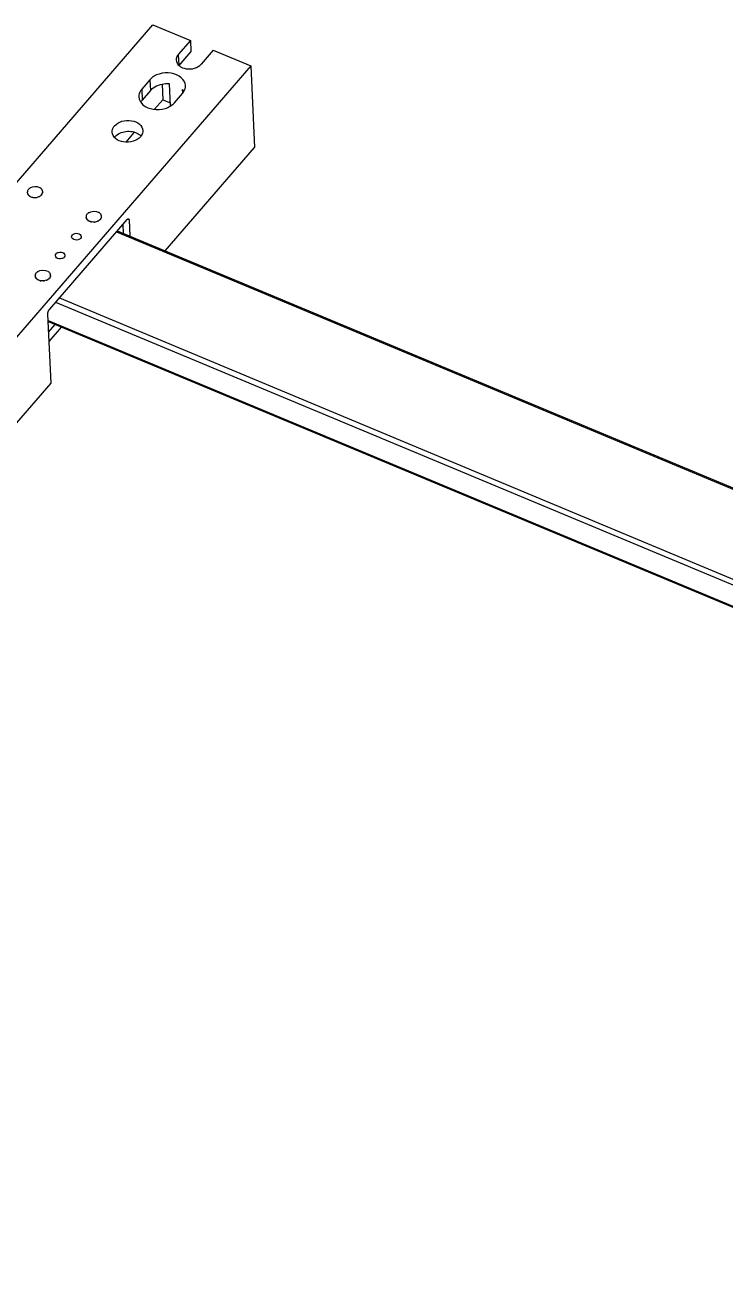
# Model space of a CAD drawing. Header units: millimetres. Extents: x 710 to 26878, y 589 to 5187.
# Drawn here: x 12595.1 to 12686.1, y 1221.9 to 1383.2 of the extents above; entities that cross this region are included whole.
import ezdxf

# ---------------------------------------------------------------- set-up
doc = ezdxf.new("R2010")
doc.units = ezdxf.units.MM
doc.layers.add('02___PRT_ALL_AXES', color=7, linetype='Continuous')

msp = doc.modelspace()

# ---------------------------------------------------------------- linework, layer by layer
at = {"color": 7, "linetype": 'Continuous'}
for p, q in [((12433.8866, 1177.4059), (12611.7682, 1383.209)), ((12611.7682, 1383.209), (12616.6439, 1381.1735)), ((12616.6439, 1381.1735), (12615.0569, 1379.3373)), ((12616.6439, 1381.1735), (12616.7107, 1379.7592)), ((12616.7107, 1379.7592), (12615.1237, 1377.923)), ((12619.6118, 1379.9345), (12618.0247, 1378.0983)), ((12619.6118, 1379.9345), (12624.4875, 1377.899)), ((12624.4875, 1377.899), (12446.6059, 1172.096)), ((12615.0569, 1379.3373), (12615.1218, 1377.9627)), ((12624.4875, 1377.899), (12624.9884, 1367.2916)), ((12611.3791, 1376.0835), (12610.321, 1374.8594)), ((12610.321, 1374.8594), (12610.3878, 1373.4451)), ((12611.4459, 1374.6692), (12610.3878, 1373.4451)), ((12611.3791, 1376.0835), (12611.4459, 1374.6692)), ((12612.965, 1375.4674), (12613.0586, 1373.4851)), ((12614.0646, 1372.6875), (12613.9299, 1375.5406)), ((12615.6479, 1374.3652), (12615.6258, 1374.8326)), ((12611.9932, 1372.2525), (12613.0586, 1373.4851)), ((12613.0586, 1373.4851), (12614.0465, 1373.0727)), ((12614.5608, 1373.0894), (12615.6188, 1374.3135)), ((12608.3028, 1367.9828), (12609.3994, 1369.2515)), ((12613.3787, 1353.8596), (12624.9884, 1367.2916)), ((12595.4348, 1361.4275), (12595.4594, 1361.4338)), ((12595.4601, 1361.4243), (12595.4348, 1361.4275)), ((12595.4381, 1361.3961), (12595.4624, 1361.4031)), ((12595.4637, 1361.3937), (12595.4381, 1361.3961)), ((12595.4434, 1361.3649), (12595.4672, 1361.3726)), ((12595.4691, 1361.3632), (12595.4434, 1361.3649)), ((12595.4506, 1361.3338), (12595.474, 1361.3423)), ((12595.4764, 1361.333), (12595.4506, 1361.3338)), ((12595.4598, 1361.3031), (12595.4826, 1361.3123)), ((12595.4856, 1361.3031), (12595.4598, 1361.3031)), ((12595.4708, 1361.2728), (12595.4931, 1361.2826)), ((12595.4967, 1361.2735), (12595.4708, 1361.2728)), ((12595.4837, 1361.2428), (12595.5054, 1361.2533)), ((12595.5096, 1361.2444), (12595.4837, 1361.2428)), ((12595.4985, 1361.2133), (12595.5195, 1361.2245)), ((12595.5242, 1361.2157), (12595.4985, 1361.2133)), ((12595.5151, 1361.1844), (12595.5354, 1361.1961)), ((12595.5407, 1361.1875), (12595.5151, 1361.1844)), ((12595.5334, 1361.156), (12595.5531, 1361.1684)), ((12595.5589, 1361.16), (12595.5334, 1361.156)), ((12595.6793, 1361.0009), (12595.6939, 1361.0164)), ((12595.7026, 1361.0094), (12595.6793, 1361.0009)), ((12595.709, 1360.9781), (12595.7227, 1360.9939)), ((12595.7319, 1360.9872), (12595.709, 1360.9781)), ((12595.7403, 1360.9562), (12595.753, 1360.9724)), ((12595.7626, 1360.966), (12595.7403, 1360.9562)), ((12596.1165, 1360.7991), (12596.1185, 1360.8174)), ((12596.1311, 1360.8146), (12596.1165, 1360.7991)), ((12596.1589, 1360.7903), (12596.1598, 1360.8086)), ((12596.5567, 1360.7716), (12596.5476, 1360.7885)), ((12596.5609, 1360.7897), (12596.5567, 1360.7716)), ((12596.6011, 1360.7763), (12596.5909, 1360.7929)), ((12596.6042, 1360.7946), (12596.6011, 1360.7763)), ((12596.9783, 1360.8786), (12596.9599, 1360.891)), ((12596.9714, 1360.8961), (12596.9783, 1360.8786)), ((12597.0163, 1360.8962), (12596.9971, 1360.908)), ((12597.0083, 1360.9134), (12597.0163, 1360.8962)), ((12597.2856, 1361.1138), (12597.3024, 1361.1003)), ((12597.3269, 1361.1273), (12597.3021, 1361.1321)), ((12597.3092, 1361.1403), (12597.3269, 1361.1273)), ((12597.4746, 1361.4264), (12597.449, 1361.4233)), ((12597.4506, 1361.4327), (12597.4746, 1361.4264)), ((12597.4791, 1361.458), (12597.4536, 1361.454)), ((12597.4547, 1361.4635), (12597.4791, 1361.458)), ((12597.4816, 1361.4896), (12597.4564, 1361.4849)), ((12597.4568, 1361.4944), (12597.4816, 1361.4896)), ((12597.4571, 1361.5252), (12597.4821, 1361.5212)), ((12597.4821, 1361.5212), (12597.4572, 1361.5157)), ((12598.363, 1346.2941), (12608.4143, 1357.9231)), ((12603.0664, 1358.2416), (12603.091, 1358.2478)), ((12603.0917, 1358.2384), (12603.0664, 1358.2416)), ((12603.0697, 1358.2102), (12603.094, 1358.2172)), ((12603.0952, 1358.2077), (12603.0697, 1358.2102)), ((12603.075, 1358.1789), (12603.0988, 1358.1866)), ((12603.1007, 1358.1773), (12603.075, 1358.1789)), ((12603.0822, 1358.1479), (12603.1056, 1358.1563)), ((12603.108, 1358.1471), (12603.0822, 1358.1479)), ((12603.0913, 1358.1172), (12603.1142, 1358.1263)), ((12603.1172, 1358.1171), (12603.0913, 1358.1172)), ((12603.1024, 1358.0868), (12603.1247, 1358.0966)), ((12603.1283, 1358.0876), (12603.1024, 1358.0868)), ((12603.1153, 1358.0568), (12603.137, 1358.0673)), ((12603.1411, 1358.0584), (12603.1153, 1358.0568)), ((12603.1301, 1358.0274), (12603.1511, 1358.0385)), ((12603.1558, 1358.0297), (12603.1301, 1358.0274)), ((12603.1466, 1357.9984), (12603.167, 1358.0102)), ((12603.1723, 1358.0016), (12603.1466, 1357.9984)), ((12603.165, 1357.9701), (12603.1847, 1357.9824)), ((12603.1905, 1357.974), (12603.165, 1357.9701)), ((12603.3108, 1357.815), (12603.3255, 1357.8304)), ((12603.3342, 1357.8234), (12603.3108, 1357.815)), ((12603.3406, 1357.7921), (12603.3543, 1357.808)), ((12603.3635, 1357.8013), (12603.3406, 1357.7921)), ((12603.3718, 1357.7702), (12603.3846, 1357.7865)), ((12603.3941, 1357.7801), (12603.3718, 1357.7702)), ((12603.7481, 1357.6132), (12603.7501, 1357.6315)), ((12603.7627, 1357.6286), (12603.7481, 1357.6132)), ((12603.7905, 1357.6043), (12603.7914, 1357.6226)), ((12604.1883, 1357.5856), (12604.1792, 1357.6025)), ((12604.1925, 1357.6038), (12604.1883, 1357.5856)), ((12604.2327, 1357.5904), (12604.2225, 1357.607)), ((12604.2358, 1357.6086), (12604.2327, 1357.5904)), ((12604.6099, 1357.6927), (12604.5914, 1357.7051)), ((12604.603, 1357.7101), (12604.6099, 1357.6927)), ((12604.6479, 1357.7102), (12604.6287, 1357.722)), ((12604.6399, 1357.7274), (12604.6479, 1357.7102)), ((12604.9172, 1357.9278), (12604.934, 1357.9143)), ((12604.9585, 1357.9414), (12604.9337, 1357.9461)), ((12604.9408, 1357.9543), (12604.9585, 1357.9414)), ((12605.1062, 1358.2405), (12605.0806, 1358.2373)), ((12605.0822, 1358.2468), (12605.1062, 1358.2405)), ((12605.1107, 1358.272), (12605.0852, 1358.2681)), ((12605.0863, 1358.2776), (12605.1107, 1358.272)), ((12605.1132, 1358.3036), (12605.088, 1358.2989)), ((12605.0884, 1358.3084), (12605.1132, 1358.3036)), ((12605.0887, 1358.3392), (12605.1137, 1358.3353)), ((12605.1137, 1358.3353), (12605.0888, 1358.3298)), ((12607.9468, 1356.1273), (12607.8906, 1357.3173)), ((12608.6955, 1357.8756), (12608.4391, 1357.9826)), ((12608.6955, 1357.8756), (12608.7948, 1355.7733)), ((12607.1497, 1356.46), (12833.9492, 1261.7782)), ((12596.4537, 1350.5909), (12596.4783, 1350.5972)), ((12596.479, 1350.5877), (12596.4537, 1350.5909)), ((12596.457, 1350.5595), (12596.4813, 1350.5665)), ((12596.4825, 1350.5571), (12596.457, 1350.5595)), ((12596.4623, 1350.5282), (12596.4861, 1350.536)), ((12596.488, 1350.5266), (12596.4623, 1350.5282)), ((12596.4695, 1350.4972), (12596.4929, 1350.5057)), ((12596.4953, 1350.4964), (12596.4695, 1350.4972)), ((12596.4786, 1350.4665), (12596.5015, 1350.4756)), ((12596.5045, 1350.4665), (12596.4786, 1350.4665)), ((12596.4897, 1350.4361), (12596.512, 1350.446)), ((12596.5156, 1350.4369), (12596.4897, 1350.4361)), ((12596.5026, 1350.4062), (12596.5243, 1350.4167)), ((12596.5284, 1350.4078), (12596.5026, 1350.4062)), ((12596.5174, 1350.3767), (12596.5384, 1350.3878)), ((12596.5431, 1350.3791), (12596.5174, 1350.3767)), ((12596.5339, 1350.3477), (12596.5543, 1350.3595)), ((12596.5596, 1350.3509), (12596.5339, 1350.3477)), ((12598.4935, 1350.5898), (12598.4679, 1350.5866)), ((12598.4695, 1350.5961), (12598.4935, 1350.5898)), ((12598.498, 1350.6214), (12598.4725, 1350.6174)), ((12598.4736, 1350.6269), (12598.498, 1350.6214)), ((12598.5005, 1350.653), (12598.4753, 1350.6482)), ((12598.4757, 1350.6577), (12598.5005, 1350.653)), ((12598.476, 1350.6886), (12598.501, 1350.6846)), ((12598.501, 1350.6846), (12598.4761, 1350.6791)), ((12596.5523, 1350.3194), (12596.572, 1350.3317)), ((12596.5778, 1350.3233), (12596.5523, 1350.3194)), ((12596.6981, 1350.1643), (12596.7128, 1350.1798)), ((12596.7215, 1350.1728), (12596.6981, 1350.1643)), ((12596.7279, 1350.1415), (12596.7416, 1350.1573)), ((12596.7508, 1350.1506), (12596.7279, 1350.1415)), ((12596.7591, 1350.1196), (12596.7719, 1350.1358)), ((12596.7814, 1350.1294), (12596.7591, 1350.1196)), ((12597.1354, 1349.9625), (12597.1374, 1349.9808)), ((12597.15, 1349.978), (12597.1354, 1349.9625)), ((12597.1778, 1349.9536), (12597.1787, 1349.972)), ((12597.5756, 1349.9349), (12597.5665, 1349.9519)), ((12597.5798, 1349.9531), (12597.5756, 1349.9349)), ((12597.62, 1349.9397), (12597.6098, 1349.9563)), ((12597.6231, 1349.958), (12597.62, 1349.9397)), ((12597.9972, 1350.042), (12597.9787, 1350.0544)), ((12597.9903, 1350.0595), (12597.9972, 1350.042)), ((12598.0352, 1350.0595), (12598.016, 1350.0713)), ((12598.0272, 1350.0768), (12598.0352, 1350.0595)), ((12598.3045, 1350.2772), (12598.3213, 1350.2637)), ((12598.3458, 1350.2907), (12598.321, 1350.2954)), ((12598.3281, 1350.3036), (12598.3458, 1350.2907)), ((12599.1348, 1347.1871), (12825.9343, 1252.5053)), ((12598.5376, 1336.6889), (12598.1152, 1345.6345)), ((12598.1535, 1344.8239), (12824.1731, 1250.4676)), ((12598.1595, 1344.696), (12824.0935, 1250.3755)), ((12598.2251, 1343.3065), (12599.0903, 1344.3075)), ((12598.2836, 1342.0689), (12599.9192, 1343.9614)), ((12476.4958, 1195.4907), (12598.5376, 1336.6889))]:
    msp.add_line(p, q, dxfattribs=at)
for centre, radius, start, end in [((12595.9572, 1361.4665), 0.4989, 182.70362, 183.760881), ((12595.9585, 1361.4666), 0.5002, 184.849196, 187.296388), ((12595.9626, 1361.4672), 0.5044, 188.380926, 190.814669), ((12595.9695, 1361.4686), 0.5114, 191.891196, 194.302671), ((12595.979, 1361.4711), 0.5212, 195.367379, 197.748415), ((12595.991, 1361.4751), 0.5339, 198.797839, 201.141111), ((12596.0054, 1361.4808), 0.5493, 202.172201, 204.471382), ((12596.0194, 1361.4873), 0.5647, 205.478606, 206.836117), ((12596.0254, 1361.4904), 0.5715, 206.83527, 207.727763), ((12596.0402, 1361.4984), 0.5883, 208.718596, 210.914987), ((12596.0602, 1361.5106), 0.6118, 211.877603, 214.017516), ((12596.0816, 1361.5253), 0.6377, 214.954464, 217.035923), ((12596.1991, 1361.6369), 0.8002, 229.058971, 230.848159), ((12596.2227, 1361.6663), 0.8379, 231.629795, 233.36487), ((12596.2458, 1361.6977), 0.8768, 234.122975, 235.806327), ((12596.2679, 1361.7308), 0.9167, 236.542024, 238.176266), ((12596.289, 1361.7653), 0.9571, 238.890759, 240.478659), ((12596.3089, 1361.8008), 0.9978, 241.173206, 242.717627), ((12596.3846, 1361.9809), 1.1934, 251.737729, 253.108402), ((12596.3946, 1362.0145), 1.2285, 253.710385, 255.054843), ((12596.403, 1362.0463), 1.2614, 255.645804, 256.966769), ((12596.4097, 1362.076), 1.2918, 257.547902, 258.848035), ((12596.4149, 1362.1032), 1.3195, 259.420508, 260.702407), ((12596.4244, 1362.1971), 1.414, 273.773578, 274.997674), ((12596.4248, 1362.1929), 1.4098, 275.541558, 276.026988), ((12596.4251, 1362.1902), 1.4071, 276.026894, 276.76898), ((12596.4262, 1362.1815), 1.3983, 277.314312, 278.54755), ((12596.4283, 1362.168), 1.3846, 279.09621, 280.337567), ((12596.47, 1362.0211), 1.2317, 290.168765, 291.510869), ((12596.483, 1361.9887), 1.1968, 292.111749, 293.479806), ((12596.4968, 1361.9574), 1.1626, 294.093718, 295.220094), ((12596.5023, 1361.9456), 1.1495, 295.2217, 295.492133), ((12596.5145, 1361.9207), 1.1218, 296.115976, 297.544323), ((12596.5329, 1361.8859), 1.0825, 298.185343, 299.648132), ((12596.553, 1361.8511), 1.0423, 300.305082, 301.805227), ((12596.5746, 1361.8167), 1.0017, 302.479407, 304.019838), ((12596.6468, 1361.7196), 0.8806, 309.372053, 311.050611), ((12596.6726, 1361.6904), 0.8416, 311.806532, 313.536572), ((12596.6989, 1361.6631), 0.8037, 314.315921, 316.099859), ((12596.7193, 1361.6436), 0.7755, 316.907988, 317.516961), ((12596.7284, 1361.6353), 0.7632, 317.515325, 318.746385), ((12596.7516, 1361.6153), 0.7325, 319.572726, 321.470426), ((12596.7775, 1361.595), 0.6997, 322.325536, 324.282221), ((12596.9225, 1361.5195), 0.5352, 343.94598, 346.285308), ((12596.9351, 1361.5166), 0.5223, 347.333109, 349.710848), ((12596.9426, 1361.5152), 0.5146, 350.776383, 351.229837), ((12596.9457, 1361.5148), 0.5116, 351.228476, 353.184059), ((12596.9523, 1361.514), 0.5049, 354.25872, 356.690713), ((12596.9584, 1361.5138), 0.4988, 1.309148, 2.703581), ((12596.9567, 1361.5138), 0.5005, 357.774659, 0.220964), ((12603.5888, 1358.2806), 0.4989, 182.70362, 183.760881), ((12603.5901, 1358.2807), 0.5002, 184.849196, 187.296388), ((12603.5942, 1358.2813), 0.5044, 188.380926, 190.814669), ((12603.6011, 1358.2827), 0.5114, 191.891196, 194.302671), ((12603.6106, 1358.2852), 0.5212, 195.367379, 197.748415), ((12603.6226, 1358.2892), 0.5339, 198.797839, 201.141111), ((12603.6369, 1358.2949), 0.5493, 202.172201, 204.471382), ((12603.651, 1358.3014), 0.5648, 205.478621, 206.842434), ((12603.657, 1358.3044), 0.5715, 206.841563, 207.727753), ((12603.6718, 1358.3124), 0.5883, 208.718596, 210.914987), ((12603.6918, 1358.3247), 0.6118, 211.877603, 214.017516), ((12603.7132, 1358.3394), 0.6377, 214.954464, 217.035923), ((12603.8307, 1358.451), 0.8002, 229.058971, 230.848159), ((12603.8543, 1358.4804), 0.8379, 231.629795, 233.36487), ((12603.8774, 1358.5118), 0.8768, 234.122975, 235.806327), ((12603.8995, 1358.5448), 0.9167, 236.542024, 238.176266), ((12603.9206, 1358.5793), 0.9571, 238.890759, 240.478659), ((12603.9405, 1358.6148), 0.9978, 241.173206, 242.717627), ((12604.0162, 1358.7949), 1.1934, 251.737729, 253.108402), ((12604.0262, 1358.8285), 1.2285, 253.710385, 255.054843), ((12604.0346, 1358.8604), 1.2614, 255.645804, 256.966769), ((12604.0413, 1358.89), 1.2918, 257.547902, 258.848035), ((12604.0465, 1358.9172), 1.3195, 259.420508, 260.702407), ((12604.056, 1359.0112), 1.414, 273.773578, 274.997674), ((12604.0564, 1359.0069), 1.4098, 275.541558, 276.029774), ((12604.0567, 1359.0043), 1.4071, 276.029682, 276.768982), ((12604.0578, 1358.9956), 1.3983, 277.314312, 278.54755), ((12604.0599, 1358.9821), 1.3846, 279.09621, 280.337567), ((12604.1016, 1358.8352), 1.2317, 290.168765, 291.510869), ((12604.1146, 1358.8028), 1.1968, 292.111749, 293.479806), ((12604.1284, 1358.7714), 1.1625, 294.093703, 295.225134), ((12604.1339, 1358.7596), 1.1495, 295.226758, 295.492137), ((12604.1461, 1358.7347), 1.1218, 296.115976, 297.544323), ((12604.1645, 1358.6999), 1.0825, 298.185343, 299.648132), ((12604.1846, 1358.6651), 1.0423, 300.305082, 301.805227), ((12604.2062, 1358.6307), 1.0017, 302.479407, 304.019838), ((12604.2784, 1358.5337), 0.8806, 309.372053, 311.050611), ((12604.3042, 1358.5044), 0.8416, 311.806532, 313.536572), ((12604.3305, 1358.4772), 0.8037, 314.315921, 316.099859), ((12604.3508, 1358.4577), 0.7755, 316.907988, 317.516961), ((12604.36, 1358.4493), 0.7632, 317.515325, 318.746385), ((12604.3832, 1358.4294), 0.7325, 319.572726, 321.470426), ((12604.4091, 1358.4091), 0.6997, 322.325536, 324.282221), ((12604.5541, 1358.3336), 0.5352, 343.94598, 346.285308), ((12604.5667, 1358.3306), 0.5223, 347.333109, 349.710848), ((12604.5743, 1358.3292), 0.5146, 350.776377, 351.247005), ((12604.5773, 1358.3288), 0.5116, 351.245677, 353.184089), ((12604.5839, 1358.3281), 0.5049, 354.25872, 356.690713), ((12604.59, 1358.3278), 0.4988, 1.309148, 2.703581), ((12604.5883, 1358.3278), 0.5005, 357.774659, 0.220964), ((12596.9761, 1350.6299), 0.4989, 182.70362, 183.760881), ((12596.9774, 1350.63), 0.5002, 184.849196, 187.296388), ((12596.9815, 1350.6306), 0.5044, 188.380926, 190.814669), ((12596.9884, 1350.632), 0.5114, 191.891196, 194.302671), ((12596.9979, 1350.6345), 0.5212, 195.367379, 197.748415), ((12597.0099, 1350.6385), 0.5339, 198.797839, 201.141111), ((12597.0242, 1350.6442), 0.5493, 202.172201, 204.471382), ((12597.0383, 1350.6507), 0.5648, 205.478621, 206.842434), ((12597.0443, 1350.6538), 0.5715, 206.841563, 207.727753), ((12597.0591, 1350.6618), 0.5883, 208.718596, 210.914987), ((12597.0791, 1350.674), 0.6118, 211.877603, 214.017516), ((12597.7964, 1350.7584), 0.6997, 322.325536, 324.282221), ((12597.9414, 1350.6829), 0.5352, 343.94598, 346.285308), ((12597.954, 1350.6799), 0.5223, 347.333109, 349.710848), ((12597.9616, 1350.6786), 0.5146, 350.776377, 351.247005), ((12597.9646, 1350.6781), 0.5116, 351.245677, 353.184089), ((12597.9712, 1350.6774), 0.5049, 354.25872, 356.690713), ((12597.9773, 1350.6772), 0.4988, 1.309148, 2.703581), ((12597.9756, 1350.6772), 0.5005, 357.774659, 0.220964), ((12597.1005, 1350.6887), 0.6377, 214.954464, 217.035923), ((12597.218, 1350.8003), 0.8002, 229.058971, 230.848159), ((12597.2416, 1350.8297), 0.8379, 231.629795, 233.36487), ((12597.2647, 1350.8611), 0.8768, 234.122975, 235.806327), ((12597.2868, 1350.8942), 0.9167, 236.542024, 238.176266), ((12597.3079, 1350.9286), 0.9571, 238.890759, 240.478659), ((12597.3278, 1350.9642), 0.9978, 241.173206, 242.717627), ((12597.4035, 1351.1442), 1.1934, 251.737729, 253.108402), ((12597.4135, 1351.1778), 1.2285, 253.710385, 255.054843), ((12597.4219, 1351.2097), 1.2614, 255.645804, 256.966769), ((12597.4286, 1351.2394), 1.2918, 257.547902, 258.848035), ((12597.4338, 1351.2665), 1.3195, 259.420508, 260.702407), ((12597.4433, 1351.3605), 1.414, 273.773578, 274.997674), ((12597.4437, 1351.3562), 1.4098, 275.541558, 276.029774), ((12597.444, 1351.3536), 1.4071, 276.029682, 276.768982), ((12597.4451, 1351.3449), 1.3983, 277.314312, 278.54755), ((12597.4472, 1351.3314), 1.3846, 279.09621, 280.337567), ((12597.4889, 1351.1845), 1.2317, 290.168765, 291.510869), ((12597.5019, 1351.1521), 1.1968, 292.111749, 293.479806), ((12597.5157, 1351.1207), 1.1625, 294.093703, 295.225134), ((12597.5212, 1351.1089), 1.1495, 295.226758, 295.492137), ((12597.5334, 1351.0841), 1.1218, 296.115976, 297.544323), ((12597.5518, 1351.0493), 1.0825, 298.185343, 299.648132), ((12597.5719, 1351.0145), 1.0423, 300.305082, 301.805227), ((12597.5935, 1350.9801), 1.0017, 302.479407, 304.019838), ((12597.6657, 1350.883), 0.8806, 309.372053, 311.050611), ((12597.6915, 1350.8538), 0.8416, 311.806532, 313.536572), ((12597.7178, 1350.8265), 0.8037, 314.315921, 316.099859), ((12597.7381, 1350.807), 0.7755, 316.907988, 317.516961), ((12597.7473, 1350.7987), 0.7632, 317.515325, 318.746385), ((12597.7705, 1350.7787), 0.7325, 319.572726, 321.470426)]:
    msp.add_arc(centre, radius, start, end, dxfattribs=at)
for points, knots in [([(12615.0569, 1379.3373), (12615.0126, 1379.2861), (12614.8617, 1379.0828), (12614.784, 1378.8208), (12614.7928, 1378.6353)], [0, 0, 0, 0, 0.26708691, 1, 1, 1, 1]), ([(12614.7928, 1378.6353), (12614.8056, 1378.3649), (12615.1599, 1377.7822), (12616.1124, 1377.4358), (12617.1621, 1377.4922), (12617.8093, 1377.8491), (12618.0247, 1378.0983)], [0, 0, 0, 0, 0.2082914, 0.46519369, 0.7465211, 1, 1, 1, 1]), ([(12615.9962, 1375.3164), (12615.978, 1375.7027), (12615.4714, 1376.5351), (12614.1109, 1377.03), (12612.6113, 1376.9494), (12611.6868, 1376.4395), (12611.3791, 1376.0835)], [0, 0, 0, 0, 0.20830594, 0.46519412, 0.74654448, 1, 1, 1, 1]), ([(12610.321, 1374.8594), (12610.2578, 1374.7862), (12610.042, 1374.4958), (12609.9312, 1374.1214), (12609.9437, 1373.8565)], [0, 0, 0, 0, 0.2673484, 1, 1, 1, 1]), ([(12613.9299, 1375.5406), (12613.6901, 1375.5599), (12612.8006, 1375.5423), (12611.8728, 1375.1632), (12611.4459, 1374.6692)], [0, 0, 0, 0, 0.26925521, 1, 1, 1, 1]), ([(12615.6188, 1374.3135), (12615.6821, 1374.3867), (12615.8979, 1374.6772), (12616.0086, 1375.0515), (12615.9962, 1375.3164)], [0, 0, 0, 0, 0.2673484, 1, 1, 1, 1]), ([(12609.9437, 1373.8565), (12609.9619, 1373.4702), (12610.4684, 1372.6379), (12611.8289, 1372.1429), (12613.3286, 1372.2235), (12614.2531, 1372.7334), (12614.5608, 1373.0894)], [0, 0, 0, 0, 0.20830594, 0.46519412, 0.74654448, 1, 1, 1, 1]), ([(12608.4143, 1357.9231), (12608.4321, 1357.9437), (12608.4848, 1357.9991), (12608.5745, 1358.0516), (12608.6236, 1358.031)], [0, 0, 0, 0, 0.33790844, 1, 1, 1, 1]), ([(12608.6236, 1358.031), (12608.6602, 1358.0158), (12608.6891, 1357.9508), (12608.6946, 1357.8944), (12608.6955, 1357.8756)], [0, 0, 0, 0, 0.67779389, 1, 1, 1, 1]), ([(12598.1152, 1345.6345), (12598.1127, 1345.6875), (12598.141, 1345.9244), (12598.2424, 1346.1546), (12598.363, 1346.2941)], [0, 0, 0, 0, 0.22338084, 1, 1, 1, 1])]:
    msp.add_open_spline(points, degree=3, knots=knots, dxfattribs=at)
for points in [[(12615.8079, 1374.6167), (12615.7535, 1374.6935), (12615.6922, 1374.7658), (12615.6258, 1374.8326)], [(12610.3878, 1373.4451), (12610.3084, 1373.3531), (12610.2376, 1373.2527), (12610.1795, 1373.1459)]]:
    msp.add_open_spline(points, degree=3, dxfattribs=at)
at = {"layer": '02___PRT_ALL_AXES', "color": 7, "linetype": 'Continuous'}
for p, q in [((12604.7938, 1358.8221), (12604.8834, 1358.752)), ((12607.0257, 1356.3166), (12833.8252, 1261.6348)), ((12598.1811, 1351.1715), (12598.2707, 1351.1013)), ((12599.6195, 1347.7478), (12826.419, 1253.066))]:
    msp.add_line(p, q, dxfattribs=at)
for centre, radius, start, end in [((12607.9302, 1367.7385), 1.4358, 139.147772, 142.942338), ((12596.0104, 1361.4548), 0.5534, 158.012063, 166.699688), ((12596.3189, 1361.1959), 0.9624, 125.129941, 127.527479), ((12596.6377, 1361.2331), 0.9358, 57.729329, 59.984855), ((12596.7434, 1361.3749), 0.7586, 45.062425, 47.923574), ((12596.7732, 1361.4045), 0.7166, 40.803839, 45.075628), ((12596.9141, 1361.5012), 0.545, 21.496734, 24.960553), ((12596.9262, 1361.506), 0.532, 17.9648, 21.496191), ((12596.9412, 1361.5107), 0.5163, 10.612977, 17.980912), ((12595.9563, 1361.4667), 0.498, 177.592556, 182.732211), ((12595.9585, 1361.4666), 0.5002, 171.15205, 177.587429), ((12595.9612, 1361.4671), 0.5029, 182.744166, 191.249521), ((12595.9729, 1361.4643), 0.5148, 166.761286, 171.143102), ((12595.9757, 1361.47), 0.5177, 191.252758, 198.452203), ((12595.9996, 1361.4782), 0.543, 198.471295, 206.91711), ((12596.4042, 1362.0515), 1.2667, 256.960488, 258.8102), ((12596.5093, 1361.9286), 1.1312, 294.196163, 296.197562), ((12596.9434, 1361.5159), 0.514, 347.061968, 351.14525), ((12596.9548, 1361.5133), 0.5025, 2.741881, 10.606479), ((12596.9574, 1361.5137), 0.4998, 351.149871, 358.835704), ((12596.9591, 1361.5136), 0.4981, 358.841957, 2.731976), ((12603.6312, 1358.2719), 0.5422, 161.353814, 166.750536), ((12603.6573, 1358.2633), 0.5697, 158.066642, 161.369995), ((12603.9505, 1358.01), 0.9624, 125.129941, 127.527479), ((12604.284, 1358.0709), 0.9079, 55.837649, 59.128234), ((12604.375, 1358.1889), 0.7586, 45.062425, 47.923574), ((12604.4048, 1358.2186), 0.7166, 40.803839, 45.075628), ((12604.5457, 1358.3153), 0.545, 21.496734, 24.960553), ((12604.5578, 1358.32), 0.532, 17.9648, 21.496191), ((12604.5727, 1358.3247), 0.5163, 10.612977, 17.980912), ((12604.5864, 1358.3273), 0.5025, 2.741881, 10.606479), ((12603.5879, 1358.2808), 0.498, 177.592556, 182.732211), ((12603.5901, 1358.2806), 0.5002, 171.15205, 177.587429), ((12603.5928, 1358.2811), 0.5029, 182.744166, 191.249521), ((12603.6045, 1358.2783), 0.5148, 166.761286, 171.143102), ((12603.6073, 1358.284), 0.5177, 191.252758, 198.452203), ((12603.6312, 1358.2922), 0.543, 198.471295, 206.91711), ((12604.0357, 1358.8656), 1.2667, 256.960488, 258.8102), ((12604.1409, 1358.7426), 1.1312, 294.196163, 296.197562), ((12604.575, 1358.3299), 0.514, 347.061968, 351.14525), ((12604.589, 1358.3277), 0.4998, 351.149871, 358.835704), ((12604.5907, 1358.3276), 0.4981, 358.841957, 2.731976), ((12596.9752, 1350.6301), 0.498, 177.592556, 182.732211), ((12596.9774, 1350.63), 0.5002, 171.15205, 177.587429), ((12596.9801, 1350.6304), 0.5029, 182.744166, 191.249521), ((12596.9918, 1350.6276), 0.5148, 166.761286, 171.143102), ((12596.9946, 1350.6334), 0.5177, 191.252758, 198.452203), ((12597.0185, 1350.6213), 0.5422, 161.353814, 166.750536), ((12597.0185, 1350.6415), 0.543, 198.471295, 206.91711), ((12597.0446, 1350.6126), 0.5697, 158.066642, 161.369995), ((12597.3378, 1350.3593), 0.9624, 125.129941, 127.527479), ((12597.6713, 1350.4202), 0.9079, 55.837649, 59.128234), ((12597.7623, 1350.5383), 0.7586, 45.062425, 47.923574), ((12597.7921, 1350.5679), 0.7166, 40.803839, 45.075628), ((12597.933, 1350.6646), 0.545, 21.496734, 24.960553), ((12597.9451, 1350.6693), 0.532, 17.9648, 21.496191), ((12597.96, 1350.674), 0.5163, 10.612977, 17.980912), ((12597.9623, 1350.6793), 0.514, 347.061968, 351.14525), ((12597.9737, 1350.6767), 0.5025, 2.741881, 10.606479), ((12597.9763, 1350.677), 0.4998, 351.149871, 358.835704), ((12597.978, 1350.677), 0.4981, 358.841957, 2.731976), ((12597.423, 1351.2149), 1.2667, 256.960488, 258.8102), ((12597.5282, 1351.092), 1.1312, 294.196163, 296.197562)]:
    msp.add_arc(centre, radius, start, end, dxfattribs=at)
for points, knots in [([(12606.4755, 1369.2897), (12606.4656, 1369.5016), (12606.5542, 1369.8011), (12606.7268, 1370.0334), (12606.7774, 1370.092)], [0, 0, 0, 0, 0.7326516, 1, 1, 1, 1]), ([(12606.7774, 1370.092), (12607.0235, 1370.3768), (12607.7632, 1370.7847), (12608.9629, 1370.8492), (12610.0513, 1370.4532), (12610.4565, 1369.7874), (12610.4711, 1369.4783)], [0, 0, 0, 0, 0.25345573, 0.53480611, 0.7916943, 1, 1, 1, 1]), ([(12610.1692, 1368.676), (12609.9231, 1368.3912), (12609.1834, 1367.9833), (12607.9837, 1367.9188), (12606.8953, 1368.3148), (12606.4901, 1368.9806), (12606.4755, 1369.2897)], [0, 0, 0, 0, 0.25345552, 0.53480588, 0.79169406, 1, 1, 1, 1]), ([(12606.8442, 1368.6777), (12607.1871, 1369.0744), (12608.273, 1369.5244), (12609.4087, 1369.3386), (12609.8765, 1369.0523)], [0, 0, 0, 0, 0.48874819, 1, 1, 1, 1]), ([(12610.4711, 1369.4783), (12610.4811, 1369.2664), (12610.3924, 1368.9669), (12610.2198, 1368.7346), (12610.1692, 1368.676)], [0, 0, 0, 0, 0.73264738, 1, 1, 1, 1]), ([(12602.371, 1355.4817), (12602.2941, 1355.3927), (12602.0629, 1355.2652), (12601.688, 1355.2451), (12601.3479, 1355.3689), (12601.2213, 1355.5769), (12601.2167, 1355.6735)], [0, 0, 0, 0, 0.25351061, 0.5348291, 0.79170859, 1, 1, 1, 1]), ([(12601.3111, 1355.9242), (12601.388, 1356.0132), (12601.6192, 1356.1407), (12601.9941, 1356.1608), (12602.3342, 1356.0371), (12602.4607, 1355.829), (12602.4653, 1355.7325)], [0, 0, 0, 0, 0.25351061, 0.5348291, 0.79170859, 1, 1, 1, 1]), ([(12599.195, 1353.476), (12599.2719, 1353.565), (12599.5031, 1353.6925), (12599.878, 1353.7126), (12600.2181, 1353.5888), (12600.3447, 1353.3808), (12600.3493, 1353.2842)], [0, 0, 0, 0, 0.25351061, 0.5348291, 0.79170859, 1, 1, 1, 1]), ([(12600.2549, 1353.0335), (12600.178, 1352.9445), (12599.9468, 1352.817), (12599.5719, 1352.7969), (12599.2318, 1352.9207), (12599.1053, 1353.1287), (12599.1007, 1353.2253)], [0, 0, 0, 0, 0.25351061, 0.5348291, 0.79170859, 1, 1, 1, 1])]:
    msp.add_open_spline(points, degree=3, knots=knots, dxfattribs=at)
for points in [[(12609.8765, 1369.0523), (12610.0065, 1368.9727), (12610.1283, 1368.876), (12610.231, 1368.7634)], [(12595.6098, 1361.8442), (12595.5631, 1361.7902), (12595.5238, 1361.7283), (12595.4972, 1361.6621)], [(12595.7327, 1361.9591), (12595.6882, 1361.925), (12595.6465, 1361.8866), (12595.6098, 1361.8442)], [(12597.1058, 1362.0434), (12596.7185, 1362.2672), (12596.131, 1362.2405), (12595.7652, 1361.983)], [(12597.2518, 1361.938), (12597.2163, 1361.97), (12597.1778, 1361.9988), (12597.1374, 1362.0244)], [(12597.4082, 1361.7312), (12597.3844, 1361.7823), (12597.3525, 1361.8301), (12597.3156, 1361.8728)], [(12595.5155, 1361.2323), (12595.5686, 1361.1275), (12595.6561, 1361.0382), (12595.7533, 1360.9722)], [(12595.7533, 1360.9722), (12595.8626, 1360.898), (12595.9896, 1360.8473), (12596.1183, 1360.8175)], [(12596.1583, 1360.8089), (12596.4262, 1360.7559), (12596.7238, 1360.7848), (12596.9729, 1360.8968)], [(12597.0087, 1360.9136), (12597.1197, 1360.9682), (12597.2248, 1361.0426), (12597.3057, 1361.1362)], [(12597.3057, 1361.1362), (12597.3708, 1361.2115), (12597.4221, 1361.3037), (12597.4443, 1361.4008)], [(12603.1288, 1358.4761), (12603.1554, 1358.5423), (12603.1947, 1358.6042), (12603.2414, 1358.6582)], [(12603.2414, 1358.6582), (12603.2781, 1358.7006), (12603.3198, 1358.739), (12603.3643, 1358.7732)], [(12603.3967, 1358.797), (12603.7659, 1359.0568), (12604.3625, 1359.0819), (12604.7498, 1358.8502)], [(12604.9472, 1358.6868), (12604.9841, 1358.6441), (12605.016, 1358.5964), (12605.0398, 1358.5452)], [(12603.3849, 1357.7863), (12603.2877, 1357.8523), (12603.2002, 1357.9416), (12603.1471, 1358.0464)], [(12603.7499, 1357.6315), (12603.6212, 1357.6613), (12603.4942, 1357.712), (12603.3849, 1357.7863)], [(12604.6045, 1357.7108), (12604.3554, 1357.5989), (12604.0578, 1357.5699), (12603.7899, 1357.6229)], [(12604.9373, 1357.9502), (12604.8564, 1357.8566), (12604.7513, 1357.7823), (12604.6403, 1357.7276)], [(12605.0759, 1358.2149), (12605.0537, 1358.1178), (12605.0024, 1358.0255), (12604.9373, 1357.9502)], [(12601.2167, 1355.6735), (12601.2125, 1355.7627), (12601.2527, 1355.8567), (12601.3111, 1355.9242)], [(12602.4653, 1355.7325), (12602.4696, 1355.6433), (12602.4294, 1355.5493), (12602.371, 1355.4817)], [(12599.1007, 1353.2253), (12599.0964, 1353.3145), (12599.1366, 1353.4084), (12599.195, 1353.476)], [(12600.3493, 1353.2842), (12600.3535, 1353.195), (12600.3133, 1353.1011), (12600.2549, 1353.0335)], [(12596.5161, 1350.8254), (12596.5427, 1350.8916), (12596.582, 1350.9535), (12596.6287, 1351.0075)], [(12596.7722, 1350.1356), (12596.675, 1350.2016), (12596.5875, 1350.2909), (12596.5344, 1350.3957)], [(12596.6287, 1351.0075), (12596.6654, 1351.05), (12596.7071, 1351.0883), (12596.7516, 1351.1225)], [(12596.784, 1351.1464), (12597.1532, 1351.4062), (12597.7498, 1351.4312), (12598.1371, 1351.1995)], [(12598.4632, 1350.5642), (12598.441, 1350.4671), (12598.3897, 1350.3749), (12598.3246, 1350.2995)], [(12598.3345, 1351.0362), (12598.3714, 1350.9935), (12598.4033, 1350.9457), (12598.4271, 1350.8946)], [(12597.1372, 1349.9808), (12597.0085, 1350.0107), (12596.8815, 1350.0613), (12596.7722, 1350.1356)], [(12597.9918, 1350.0602), (12597.7427, 1349.9482), (12597.4451, 1349.9192), (12597.1772, 1349.9723)], [(12598.3246, 1350.2995), (12598.2437, 1350.2059), (12598.1386, 1350.1316), (12598.0276, 1350.077)]]:
    msp.add_open_spline(points, degree=3, dxfattribs=at)

doc.saveas('drawing.dxf')
